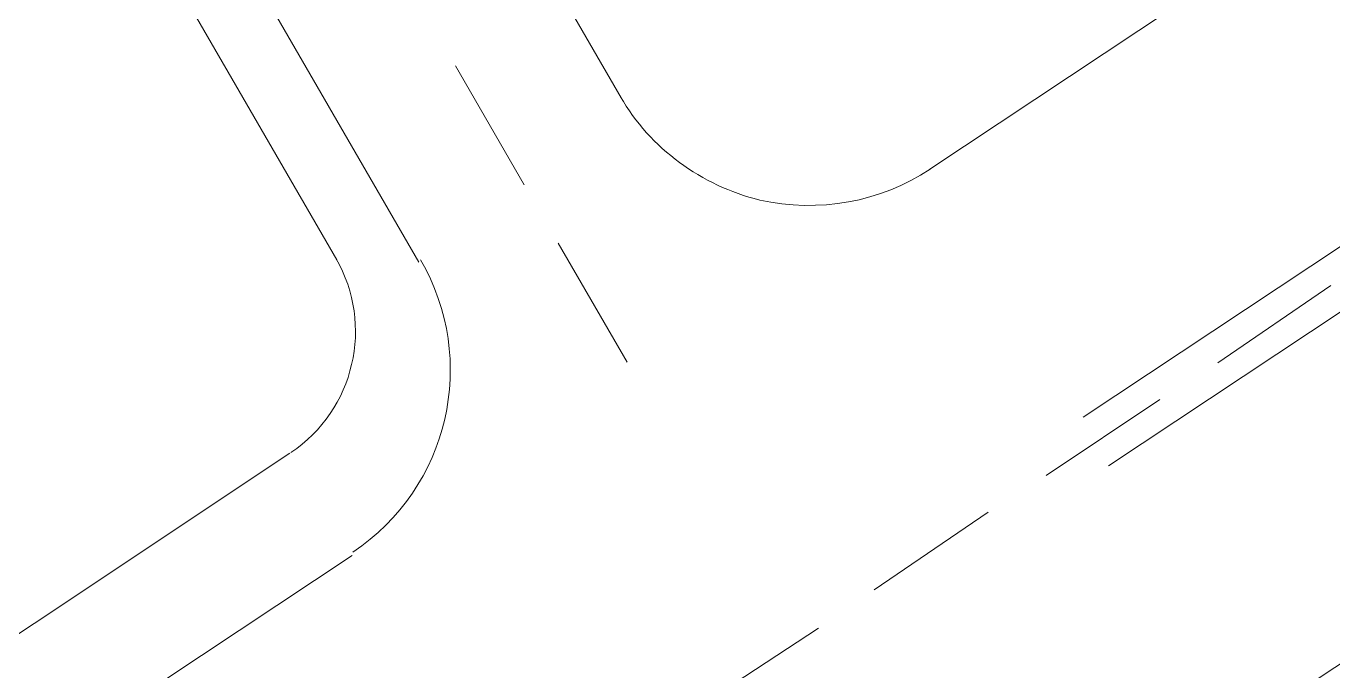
# Model space of a CAD drawing. Header units: millimetres. Extents: x 1345 to 2117, y 1214 to 1365.
# Drawn here: x 1566.91 to 1572.34, y 1288.56 to 1291.24 of the extents above; entities that cross this region are included whole.
import ezdxf

# ---------------------------------------------------------------- set-up
doc = ezdxf.new("R2010")
doc.units = ezdxf.units.MM
doc.header["$LTSCALE"] = 0.5

msp = doc.modelspace()

# ---------------------------------------------------------------- linework, layer by layer
at = {"color": 84, "linetype": 'Continuous', "lineweight": 15, "true_color": 0x259500}
for points in [[(1568.197, 1290.2711), (1565.4115, 1295.0792)], [(1562.6878, 1285.9296), (1568.0022, 1289.4672), (1568.0022, 1289.4672)]]:
    msp.add_lwpolyline(points, dxfattribs=at)
at = {"color": 7, "linetype": 'Continuous', "lineweight": 5}
for points in [[(1565.7479, 1295.0792), (1568.539, 1290.2614), (1568.539, 1290.2614)], [(1576.1667, 1292.8457), (1571.2999, 1289.6171), (1571.2999, 1289.6171)], [(1576.1667, 1292.5739), (1571.4049, 1289.4148), (1571.4049, 1289.4148)], [(1576.1667, 1291.1121), (1571.9045, 1288.2845), (1571.9045, 1288.2845)]]:
    msp.add_lwpolyline(points, dxfattribs=at)
at = {"color": 7, "linetype": 'Continuous', "lineweight": 9}
msp.add_lwpolyline([(1566.9834, 1295.0792), (1569.3792, 1290.9438), (1569.3792, 1290.9438)], dxfattribs=at)
msp.add_lwpolyline([(1566.9834, 1295.0792), (1569.3792, 1290.9438), (1569.3792, 1290.9438)], dxfattribs=at)
msp.add_lwpolyline([(1566.9834, 1295.0792), (1569.3792, 1290.9438), (1569.3792, 1290.9438)], dxfattribs=at)
msp.add_lwpolyline([(1566.9834, 1295.0792), (1569.3792, 1290.9438), (1569.3792, 1290.9438)], dxfattribs=at)
msp.add_lwpolyline([(1566.9834, 1295.0792), (1569.3792, 1290.9438), (1569.3792, 1290.9438)], dxfattribs=at)
msp.add_lwpolyline([(1566.9834, 1295.0792), (1569.3792, 1290.9438), (1569.3792, 1290.9438)], dxfattribs=at)
at = {"color": 7, "linetype": 'Continuous', "lineweight": 5, "true_color": 0x000007}
for points in [[(1576.1667, 1294.299), (1570.6621, 1290.6472), (1570.6621, 1290.6472)], [(1568.6904, 1291.0769), (1568.9769, 1290.5823), (1568.9769, 1290.5823)], [(1568.6904, 1291.0769), (1568.9769, 1290.5823), (1568.9769, 1290.5823)], [(1569.1175, 1290.3396), (1569.4041, 1289.8451), (1569.4041, 1289.8451)], [(1572.3286, 1290.1641), (1571.8598, 1289.8436), (1571.8598, 1289.8436)], [(1571.6179, 1289.6912), (1571.1465, 1289.3752), (1571.1465, 1289.3752)], [(1570.9045, 1289.2228), (1570.4312, 1288.8997), (1570.4312, 1288.8997)], [(1568.2608, 1289.042), (1562.9502, 1285.5189), (1562.9502, 1285.5189)], [(1570.1991, 1288.7408), (1569.7204, 1288.4268), (1569.7204, 1288.4268)]]:
    msp.add_lwpolyline(points, dxfattribs=at)
at = {"color": 7, "linetype": 'Continuous', "lineweight": 9, "true_color": 0x000007}
msp.add_open_spline([(1569.3765, 1290.9484), (1569.5012, 1290.7331), (1569.7122, 1290.5801), (1569.9554, 1290.5192), (1569.9554, 1290.5192), (1570.2006, 1290.4655), (1570.4563, 1290.5097), (1570.6636, 1290.6482)], degree=3, knots=[0, 0, 0, 0, 0.125, 0.125, 0.125, 0.125, 1, 1, 1, 1], dxfattribs=at)
msp.add_open_spline([(1569.3765, 1290.9484), (1569.5012, 1290.7331), (1569.7122, 1290.5801), (1569.9554, 1290.5192), (1569.9554, 1290.5192), (1570.2006, 1290.4655), (1570.4563, 1290.5097), (1570.6636, 1290.6482)], degree=3, knots=[0, 0, 0, 0, 0.125, 0.125, 0.125, 0.125, 1, 1, 1, 1], dxfattribs=at)
msp.add_open_spline([(1569.3765, 1290.9484), (1569.5012, 1290.7331), (1569.7122, 1290.5801), (1569.9554, 1290.5192), (1569.9554, 1290.5192), (1570.2006, 1290.4655), (1570.4563, 1290.5097), (1570.6636, 1290.6482)], degree=3, knots=[0, 0, 0, 0, 0.125, 0.125, 0.125, 0.125, 1, 1, 1, 1], dxfattribs=at)
msp.add_open_spline([(1569.3765, 1290.9484), (1569.5012, 1290.7331), (1569.7122, 1290.5801), (1569.9554, 1290.5192), (1569.9554, 1290.5192), (1570.2006, 1290.4655), (1570.4563, 1290.5097), (1570.6636, 1290.6482)], degree=3, knots=[0, 0, 0, 0, 0.125, 0.125, 0.125, 0.125, 1, 1, 1, 1], dxfattribs=at)
msp.add_open_spline([(1569.3765, 1290.9484), (1569.5012, 1290.7331), (1569.7122, 1290.5801), (1569.9554, 1290.5192), (1569.9554, 1290.5192), (1570.2006, 1290.4655), (1570.4563, 1290.5097), (1570.6636, 1290.6482)], degree=3, knots=[0, 0, 0, 0, 0.125, 0.125, 0.125, 0.125, 1, 1, 1, 1], dxfattribs=at)
msp.add_open_spline([(1569.3765, 1290.9484), (1569.5012, 1290.7331), (1569.7122, 1290.5801), (1569.9554, 1290.5192), (1569.9554, 1290.5192), (1570.2006, 1290.4655), (1570.4563, 1290.5097), (1570.6636, 1290.6482)], degree=3, knots=[0, 0, 0, 0, 0.125, 0.125, 0.125, 0.125, 1, 1, 1, 1], dxfattribs=at)
at = {"color": 84, "linetype": 'Continuous', "lineweight": 15, "true_color": 0x259500}
msp.add_open_spline([(1568.0068, 1289.4698), (1568.2709, 1289.6473), (1568.3535, 1290.001), (1568.1943, 1290.2757)], degree=3, dxfattribs=at)
at = {"color": 7, "linetype": 'Continuous', "lineweight": 5, "true_color": 0x000007}
msp.add_open_spline([(1568.2646, 1289.0565), (1568.6654, 1289.3254), (1568.787, 1289.8545), (1568.5456, 1290.2713)], degree=3, dxfattribs=at)

doc.saveas('drawing.dxf')
